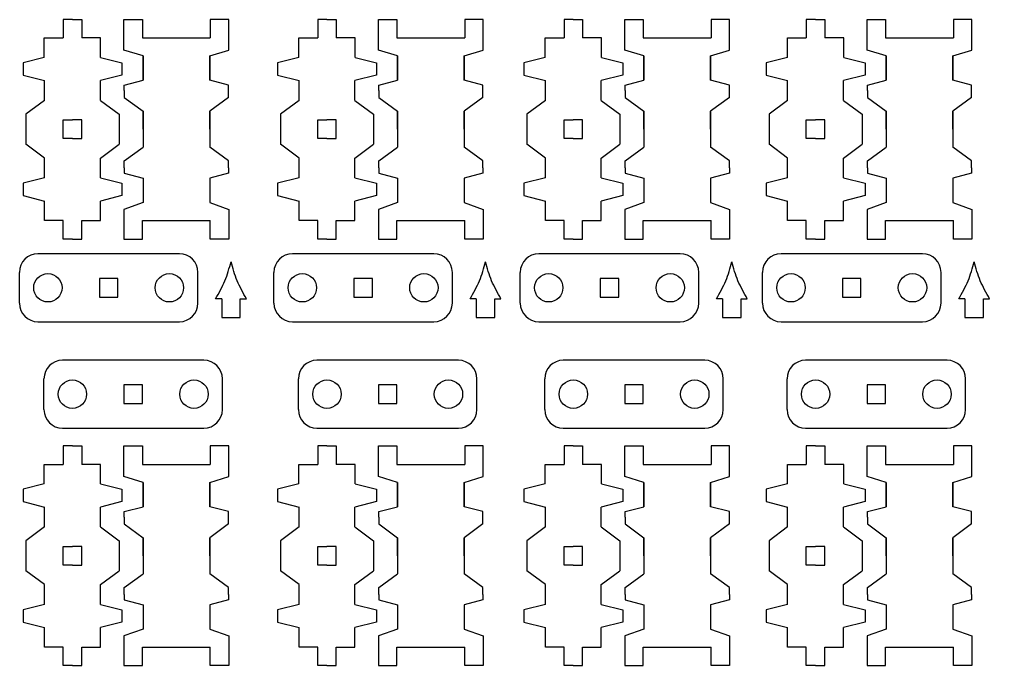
# Model space of a CAD drawing. Header units: millimetres. Extents: x 1035 to 4493, y 392 to 1491.
# Drawn here: x 4204.8 to 4362, y 1028 to 1132.7 of the extents above; entities that cross this region are included whole.
import ezdxf

# ---------------------------------------------------------------- set-up
doc = ezdxf.new("R2010")
doc.units = ezdxf.units.MM

msp = doc.modelspace()

# ---------------------------------------------------------------- linework, layer by layer
for p, q in [((4213.35, 1132.67), (4211.85, 1132.67)), ((4211.85, 1132.67), (4211.85, 1129.67)), ((4213.35, 1132.67), (4214.85, 1132.67)), ((4214.85, 1132.67), (4214.85, 1129.67)), ((4221.7, 1127.69), (4221.7, 1132.67)), ((4221.7, 1132.67), (4224.7, 1132.67)), ((4224.7, 1132.67), (4224.7, 1129.67)), ((4238.7, 1132.67), (4235.7, 1132.67)), ((4235.7, 1132.67), (4235.7, 1129.67)), ((4238.7, 1127.69), (4238.7, 1132.67)), ((4254.61, 1132.67), (4253.11, 1132.67)), ((4253.11, 1132.67), (4253.11, 1129.67)), ((4254.61, 1132.67), (4256.11, 1132.67)), ((4256.11, 1132.67), (4256.11, 1129.67)), ((4262.95, 1127.69), (4262.95, 1132.67)), ((4262.95, 1132.67), (4265.95, 1132.67)), ((4265.95, 1132.67), (4265.95, 1129.67)), ((4279.95, 1132.67), (4276.95, 1132.67)), ((4276.95, 1132.67), (4276.95, 1129.67)), ((4279.95, 1127.69), (4279.95, 1132.67)), ((4294.54, 1132.67), (4293.04, 1132.67)), ((4293.04, 1132.67), (4293.04, 1129.67)), ((4294.54, 1132.67), (4296.04, 1132.67)), ((4296.04, 1132.67), (4296.04, 1129.67)), ((4302.88, 1127.69), (4302.88, 1132.67)), ((4302.88, 1132.67), (4305.88, 1132.67)), ((4305.88, 1132.67), (4305.88, 1129.67)), ((4319.88, 1132.67), (4316.88, 1132.67)), ((4316.88, 1132.67), (4316.88, 1129.67)), ((4319.88, 1127.69), (4319.88, 1132.67)), ((4333.81, 1132.67), (4332.31, 1132.67)), ((4332.31, 1132.67), (4332.31, 1129.67)), ((4333.81, 1132.67), (4335.31, 1132.67)), ((4335.31, 1132.67), (4335.31, 1129.67)), ((4342.16, 1127.69), (4342.16, 1132.67)), ((4342.16, 1132.67), (4345.16, 1132.67)), ((4345.16, 1132.67), (4345.16, 1129.67)), ((4359.16, 1132.67), (4356.16, 1132.67)), ((4356.16, 1132.67), (4356.16, 1129.67)), ((4359.16, 1127.69), (4359.16, 1132.67)), ((4208.79, 1126.51), (4208.79, 1129.67)), ((4208.79, 1129.67), (4211.85, 1129.67)), ((4217.92, 1129.67), (4214.85, 1129.67)), ((4217.92, 1126.51), (4217.92, 1129.67)), ((4224.7, 1129.67), (4235.7, 1129.67)), ((4250.05, 1126.51), (4250.05, 1129.67)), ((4250.05, 1129.67), (4253.11, 1129.67)), ((4259.17, 1129.67), (4256.11, 1129.67)), ((4259.17, 1126.51), (4259.17, 1129.67)), ((4265.95, 1129.67), (4276.95, 1129.67)), ((4289.98, 1126.51), (4289.98, 1129.67)), ((4289.98, 1129.67), (4293.04, 1129.67)), ((4299.1, 1129.67), (4296.04, 1129.67)), ((4299.1, 1126.51), (4299.1, 1129.67)), ((4305.88, 1129.67), (4316.88, 1129.67)), ((4329.25, 1126.51), (4329.25, 1129.67)), ((4329.25, 1129.67), (4332.31, 1129.67)), ((4338.37, 1129.67), (4335.31, 1129.67)), ((4338.37, 1126.51), (4338.37, 1129.67)), ((4345.16, 1129.67), (4356.16, 1129.67)), ((4224.8, 1126.77), (4221.7, 1127.69)), ((4235.61, 1126.77), (4238.7, 1127.69)), ((4266.05, 1126.77), (4262.95, 1127.69)), ((4276.86, 1126.77), (4279.95, 1127.69)), ((4305.98, 1126.77), (4302.88, 1127.69)), ((4316.79, 1126.77), (4319.88, 1127.69)), ((4345.25, 1126.77), (4342.16, 1127.69)), ((4356.06, 1126.77), (4359.16, 1127.69)), ((4208.79, 1126.51), (4205.34, 1125.65)), ((4217.92, 1126.51), (4221.37, 1125.65)), ((4224.8, 1126.77), (4224.8, 1122.83)), ((4224.8, 1122.83), (4224.8, 1126.77)), ((4235.61, 1126.77), (4235.61, 1122.83)), ((4235.61, 1122.83), (4235.61, 1126.77)), ((4250.05, 1126.51), (4246.59, 1125.65)), ((4259.17, 1126.51), (4262.62, 1125.65)), ((4266.05, 1126.77), (4266.05, 1122.83)), ((4266.05, 1122.83), (4266.05, 1126.77)), ((4276.86, 1126.77), (4276.86, 1122.83)), ((4276.86, 1122.83), (4276.86, 1126.77)), ((4289.98, 1126.51), (4286.53, 1125.65)), ((4299.1, 1126.51), (4302.55, 1125.65)), ((4305.98, 1126.77), (4305.98, 1122.83)), ((4305.98, 1122.83), (4305.98, 1126.77)), ((4316.79, 1126.77), (4316.79, 1122.83)), ((4316.79, 1122.83), (4316.79, 1126.77)), ((4329.25, 1126.51), (4325.8, 1125.65)), ((4338.37, 1126.51), (4341.82, 1125.65)), ((4345.25, 1126.77), (4345.25, 1122.83)), ((4345.25, 1122.83), (4345.25, 1126.77)), ((4356.06, 1126.77), (4356.06, 1122.83)), ((4356.06, 1122.83), (4356.06, 1126.77)), ((4205.34, 1125.65), (4205.34, 1123.65)), ((4221.37, 1125.65), (4221.37, 1123.65)), ((4246.59, 1125.65), (4246.59, 1123.65)), ((4262.62, 1125.65), (4262.62, 1123.65)), ((4286.53, 1125.65), (4286.53, 1123.65)), ((4302.55, 1125.65), (4302.55, 1123.65)), ((4325.8, 1125.65), (4325.8, 1123.65)), ((4341.82, 1125.65), (4341.82, 1123.65)), ((4205.34, 1123.65), (4208.83, 1122.77)), ((4221.37, 1123.65), (4217.88, 1122.77)), ((4246.59, 1123.65), (4250.08, 1122.77)), ((4262.62, 1123.65), (4259.14, 1122.77)), ((4286.53, 1123.65), (4290.01, 1122.77)), ((4302.55, 1123.65), (4299.07, 1122.77)), ((4325.8, 1123.65), (4329.28, 1122.77)), ((4341.82, 1123.65), (4338.34, 1122.77)), ((4208.83, 1119.54), (4208.83, 1122.77)), ((4217.88, 1119.54), (4217.88, 1122.77)), ((4221.75, 1122.02), (4224.8, 1122.83)), ((4221.75, 1121.16), (4221.75, 1122.02)), ((4238.65, 1122.02), (4235.61, 1122.83)), ((4238.65, 1120.02), (4238.65, 1122.02)), ((4250.08, 1119.54), (4250.08, 1122.77)), ((4259.14, 1119.54), (4259.14, 1122.77)), ((4263.01, 1122.02), (4266.05, 1122.83)), ((4263.01, 1121.16), (4263.01, 1122.02)), ((4279.9, 1122.02), (4276.86, 1122.83)), ((4279.9, 1120.02), (4279.9, 1122.02)), ((4290.01, 1119.54), (4290.01, 1122.77)), ((4299.07, 1119.54), (4299.07, 1122.77)), ((4302.94, 1122.02), (4305.98, 1122.83)), ((4302.94, 1121.16), (4302.94, 1122.02)), ((4319.83, 1122.02), (4316.79, 1122.83)), ((4319.83, 1120.02), (4319.83, 1122.02)), ((4329.28, 1119.54), (4329.28, 1122.77)), ((4338.34, 1119.54), (4338.34, 1122.77)), ((4342.21, 1122.02), (4345.25, 1122.83)), ((4342.21, 1121.16), (4342.21, 1122.02)), ((4359.1, 1122.02), (4356.06, 1122.83)), ((4359.1, 1120.02), (4359.1, 1122.02)), ((4221.75, 1121.16), (4221.75, 1120.02)), ((4221.75, 1120.02), (4224.8, 1117.8)), ((4238.65, 1120.02), (4235.61, 1117.8)), ((4263.01, 1121.16), (4263.01, 1120.02)), ((4263.01, 1120.02), (4266.05, 1117.8)), ((4279.9, 1120.02), (4276.86, 1117.8)), ((4302.94, 1121.16), (4302.94, 1120.02)), ((4302.94, 1120.02), (4305.98, 1117.8)), ((4319.83, 1120.02), (4316.79, 1117.8)), ((4342.21, 1121.16), (4342.21, 1120.02)), ((4342.21, 1120.02), (4345.25, 1117.8)), ((4359.1, 1120.02), (4356.06, 1117.8)), ((4208.83, 1119.54), (4205.81, 1117.3)), ((4217.88, 1119.54), (4220.9, 1117.3)), ((4250.08, 1119.54), (4247.07, 1117.3)), ((4259.14, 1119.54), (4262.15, 1117.3)), ((4290.01, 1119.54), (4287, 1117.3)), ((4299.07, 1119.54), (4302.08, 1117.3)), ((4329.28, 1119.54), (4326.27, 1117.3)), ((4338.34, 1119.54), (4341.35, 1117.3)), ((4205.81, 1117.3), (4205.81, 1112.45)), ((4220.9, 1117.3), (4220.9, 1112.45)), ((4224.8, 1117.8), (4224.8, 1111.95)), ((4224.8, 1114.88), (4224.8, 1117.8)), ((4235.61, 1117.8), (4235.61, 1111.95)), ((4235.61, 1114.88), (4235.61, 1117.8)), ((4247.07, 1117.3), (4247.07, 1112.45)), ((4262.15, 1117.3), (4262.15, 1112.45)), ((4266.05, 1117.8), (4266.05, 1111.95)), ((4266.05, 1114.88), (4266.05, 1117.8)), ((4276.86, 1117.8), (4276.86, 1111.95)), ((4276.86, 1114.88), (4276.86, 1117.8)), ((4287, 1117.3), (4287, 1112.45)), ((4302.08, 1117.3), (4302.08, 1112.45)), ((4305.98, 1117.8), (4305.98, 1111.95)), ((4305.98, 1114.88), (4305.98, 1117.8)), ((4316.79, 1117.8), (4316.79, 1111.95)), ((4316.79, 1114.88), (4316.79, 1117.8)), ((4326.27, 1117.3), (4326.27, 1112.45)), ((4341.35, 1117.3), (4341.35, 1112.45)), ((4345.25, 1117.8), (4345.25, 1111.95)), ((4345.25, 1114.88), (4345.25, 1117.8)), ((4356.06, 1117.8), (4356.06, 1111.95)), ((4356.06, 1114.88), (4356.06, 1117.8)), ((4211.85, 1116.38), (4213.35, 1116.38)), ((4211.85, 1113.38), (4211.85, 1116.38)), ((4214.85, 1116.38), (4213.35, 1116.38)), ((4214.85, 1113.38), (4214.85, 1116.38)), ((4253.11, 1116.38), (4254.61, 1116.38)), ((4253.11, 1113.38), (4253.11, 1116.38)), ((4256.11, 1116.38), (4254.61, 1116.38)), ((4256.11, 1113.38), (4256.11, 1116.38)), ((4293.04, 1116.38), (4294.54, 1116.38)), ((4293.04, 1113.38), (4293.04, 1116.38)), ((4296.04, 1116.38), (4294.54, 1116.38)), ((4296.04, 1113.38), (4296.04, 1116.38)), ((4332.31, 1116.38), (4333.81, 1116.38)), ((4332.31, 1113.38), (4332.31, 1116.38)), ((4335.31, 1116.38), (4333.81, 1116.38)), ((4335.31, 1113.38), (4335.31, 1116.38)), ((4208.83, 1110.21), (4205.81, 1112.45)), ((4213.35, 1113.38), (4211.85, 1113.38)), ((4213.35, 1113.38), (4214.85, 1113.38)), ((4217.88, 1110.21), (4220.9, 1112.45)), ((4221.75, 1109.73), (4224.8, 1111.95)), ((4238.65, 1109.73), (4235.61, 1111.95)), ((4250.08, 1110.21), (4247.07, 1112.45)), ((4254.61, 1113.38), (4253.11, 1113.38)), ((4254.61, 1113.38), (4256.11, 1113.38)), ((4259.14, 1110.21), (4262.15, 1112.45)), ((4263.01, 1109.73), (4266.05, 1111.95)), ((4279.9, 1109.73), (4276.86, 1111.95)), ((4290.01, 1110.21), (4287, 1112.45)), ((4294.54, 1113.38), (4293.04, 1113.38)), ((4294.54, 1113.38), (4296.04, 1113.38)), ((4299.07, 1110.21), (4302.08, 1112.45)), ((4302.94, 1109.73), (4305.98, 1111.95)), ((4319.83, 1109.73), (4316.79, 1111.95)), ((4329.28, 1110.21), (4326.27, 1112.45)), ((4333.81, 1113.38), (4332.31, 1113.38)), ((4333.81, 1113.38), (4335.31, 1113.38)), ((4338.34, 1110.21), (4341.35, 1112.45)), ((4342.21, 1109.73), (4345.25, 1111.95)), ((4359.1, 1109.73), (4356.06, 1111.95)), ((4208.83, 1106.99), (4208.83, 1110.21)), ((4217.88, 1106.99), (4217.88, 1110.21)), ((4221.75, 1108.6), (4221.75, 1109.73)), ((4238.65, 1108.6), (4238.65, 1109.73)), ((4250.08, 1106.99), (4250.08, 1110.21)), ((4259.14, 1106.99), (4259.14, 1110.21)), ((4263.01, 1108.6), (4263.01, 1109.73)), ((4279.9, 1108.6), (4279.9, 1109.73)), ((4290.01, 1106.99), (4290.01, 1110.21)), ((4299.07, 1106.99), (4299.07, 1110.21)), ((4302.94, 1108.6), (4302.94, 1109.73)), ((4319.83, 1108.6), (4319.83, 1109.73)), ((4329.28, 1106.99), (4329.28, 1110.21)), ((4338.34, 1106.99), (4338.34, 1110.21)), ((4342.21, 1108.6), (4342.21, 1109.73)), ((4359.1, 1108.6), (4359.1, 1109.73)), ((4221.75, 1108.6), (4221.75, 1107.73)), ((4221.75, 1107.73), (4224.8, 1106.92)), ((4238.65, 1107.73), (4235.61, 1106.92)), ((4238.65, 1108.6), (4238.65, 1107.73)), ((4263.01, 1108.6), (4263.01, 1107.73)), ((4263.01, 1107.73), (4266.05, 1106.92)), ((4279.9, 1107.73), (4276.86, 1106.92)), ((4279.9, 1108.6), (4279.9, 1107.73)), ((4302.94, 1108.6), (4302.94, 1107.73)), ((4302.94, 1107.73), (4305.98, 1106.92)), ((4319.83, 1107.73), (4316.79, 1106.92)), ((4319.83, 1108.6), (4319.83, 1107.73)), ((4342.21, 1108.6), (4342.21, 1107.73)), ((4342.21, 1107.73), (4345.25, 1106.92)), ((4359.1, 1107.73), (4356.06, 1106.92)), ((4359.1, 1108.6), (4359.1, 1107.73)), ((4208.83, 1106.99), (4205.34, 1106.12)), ((4205.34, 1106.12), (4205.34, 1104.12)), ((4217.88, 1106.99), (4221.37, 1106.12)), ((4221.37, 1106.12), (4221.37, 1104.12)), ((4224.8, 1106.92), (4224.8, 1102.98)), ((4235.61, 1106.92), (4235.61, 1102.98)), ((4250.08, 1106.99), (4246.59, 1106.12)), ((4246.59, 1106.12), (4246.59, 1104.12)), ((4259.14, 1106.99), (4262.62, 1106.12)), ((4262.62, 1106.12), (4262.62, 1104.12)), ((4266.05, 1106.92), (4266.05, 1102.98)), ((4276.86, 1106.92), (4276.86, 1102.98)), ((4290.01, 1106.99), (4286.53, 1106.12)), ((4286.53, 1106.12), (4286.53, 1104.12)), ((4299.07, 1106.99), (4302.55, 1106.12)), ((4302.55, 1106.12), (4302.55, 1104.12)), ((4305.98, 1106.92), (4305.98, 1102.98)), ((4316.79, 1106.92), (4316.79, 1102.98)), ((4329.28, 1106.99), (4325.8, 1106.12)), ((4325.8, 1106.12), (4325.8, 1104.12)), ((4338.34, 1106.99), (4341.82, 1106.12)), ((4341.82, 1106.12), (4341.82, 1104.12)), ((4345.25, 1106.92), (4345.25, 1102.98)), ((4356.06, 1106.92), (4356.06, 1102.98)), ((4205.34, 1104.12), (4208.83, 1103.24)), ((4221.37, 1104.12), (4217.88, 1103.24)), ((4246.59, 1104.12), (4250.08, 1103.24)), ((4262.62, 1104.12), (4259.14, 1103.24)), ((4286.53, 1104.12), (4290.01, 1103.24)), ((4302.55, 1104.12), (4299.07, 1103.24)), ((4325.8, 1104.12), (4329.28, 1103.24)), ((4341.82, 1104.12), (4338.34, 1103.24)), ((4208.83, 1100.09), (4208.83, 1103.24)), ((4217.88, 1100.09), (4217.88, 1103.24)), ((4224.8, 1102.98), (4221.7, 1101.89)), ((4235.61, 1102.98), (4238.7, 1101.89)), ((4250.08, 1100.09), (4250.08, 1103.24)), ((4259.14, 1100.09), (4259.14, 1103.24)), ((4266.05, 1102.98), (4262.95, 1101.89)), ((4276.86, 1102.98), (4279.95, 1101.89)), ((4290.01, 1100.09), (4290.01, 1103.24)), ((4299.07, 1100.09), (4299.07, 1103.24)), ((4305.98, 1102.98), (4302.88, 1101.89)), ((4316.79, 1102.98), (4319.88, 1101.89)), ((4329.28, 1100.09), (4329.28, 1103.24)), ((4338.34, 1100.09), (4338.34, 1103.24)), ((4345.25, 1102.98), (4342.16, 1101.89)), ((4356.06, 1102.98), (4359.16, 1101.89)), ((4221.7, 1101.89), (4221.7, 1097.09)), ((4238.7, 1101.89), (4238.7, 1097.09)), ((4262.95, 1101.89), (4262.95, 1097.09)), ((4279.95, 1101.89), (4279.95, 1097.09)), ((4302.88, 1101.89), (4302.88, 1097.09)), ((4319.88, 1101.89), (4319.88, 1097.09)), ((4342.16, 1101.89), (4342.16, 1097.09)), ((4359.16, 1101.89), (4359.16, 1097.09)), ((4211.85, 1100.09), (4208.83, 1100.09)), ((4211.85, 1097.09), (4211.85, 1100.09)), ((4214.85, 1100.09), (4217.88, 1100.09)), ((4214.85, 1097.09), (4214.85, 1100.09)), ((4224.7, 1097.09), (4224.7, 1100.09)), ((4224.7, 1100.09), (4235.7, 1100.09)), ((4235.7, 1097.09), (4235.7, 1100.09)), ((4253.11, 1100.09), (4250.08, 1100.09)), ((4253.11, 1097.09), (4253.11, 1100.09)), ((4256.11, 1100.09), (4259.14, 1100.09)), ((4256.11, 1097.09), (4256.11, 1100.09)), ((4265.95, 1097.09), (4265.95, 1100.09)), ((4265.95, 1100.09), (4276.95, 1100.09)), ((4276.95, 1097.09), (4276.95, 1100.09)), ((4293.04, 1100.09), (4290.01, 1100.09)), ((4293.04, 1097.09), (4293.04, 1100.09)), ((4296.04, 1100.09), (4299.07, 1100.09)), ((4296.04, 1097.09), (4296.04, 1100.09)), ((4305.88, 1097.09), (4305.88, 1100.09)), ((4305.88, 1100.09), (4316.88, 1100.09)), ((4316.88, 1097.09), (4316.88, 1100.09)), ((4332.31, 1100.09), (4329.28, 1100.09)), ((4332.31, 1097.09), (4332.31, 1100.09)), ((4335.31, 1100.09), (4338.34, 1100.09)), ((4335.31, 1097.09), (4335.31, 1100.09)), ((4345.16, 1097.09), (4345.16, 1100.09)), ((4345.16, 1100.09), (4356.16, 1100.09)), ((4356.16, 1097.09), (4356.16, 1100.09)), ((4213.35, 1097.09), (4211.85, 1097.09)), ((4213.35, 1097.09), (4214.85, 1097.09)), ((4221.7, 1097.09), (4224.7, 1097.09)), ((4238.7, 1097.09), (4235.7, 1097.09)), ((4254.61, 1097.09), (4253.11, 1097.09)), ((4254.61, 1097.09), (4256.11, 1097.09)), ((4262.95, 1097.09), (4265.95, 1097.09)), ((4279.95, 1097.09), (4276.95, 1097.09)), ((4294.54, 1097.09), (4293.04, 1097.09)), ((4294.54, 1097.09), (4296.04, 1097.09)), ((4302.88, 1097.09), (4305.88, 1097.09)), ((4319.88, 1097.09), (4316.88, 1097.09)), ((4333.81, 1097.09), (4332.31, 1097.09)), ((4333.81, 1097.09), (4335.31, 1097.09)), ((4342.16, 1097.09), (4345.16, 1097.09)), ((4359.16, 1097.09), (4356.16, 1097.09)), ((4219.22, 1094.69), (4207.76, 1094.69)), ((4230.68, 1094.69), (4219.22, 1094.69)), ((4260.47, 1094.69), (4249.01, 1094.69)), ((4271.93, 1094.69), (4260.47, 1094.69)), ((4300.4, 1094.69), (4288.94, 1094.69)), ((4311.87, 1094.69), (4300.4, 1094.69)), ((4339.67, 1094.69), (4328.21, 1094.69)), ((4351.14, 1094.69), (4339.67, 1094.69)), ((4204.76, 1086.69), (4204.76, 1091.69)), ((4233.68, 1086.69), (4233.68, 1091.69)), ((4246.01, 1086.69), (4246.01, 1091.69)), ((4274.93, 1086.69), (4274.93, 1091.69)), ((4285.94, 1086.69), (4285.94, 1091.69)), ((4314.87, 1086.69), (4314.87, 1091.69)), ((4325.21, 1086.69), (4325.21, 1091.69)), ((4354.14, 1086.69), (4354.14, 1091.69)), ((4220.72, 1090.69), (4217.72, 1090.69)), ((4217.72, 1090.69), (4217.72, 1087.69)), ((4220.72, 1087.69), (4220.72, 1090.69)), ((4261.97, 1090.69), (4258.97, 1090.69)), ((4258.97, 1090.69), (4258.97, 1087.69)), ((4261.97, 1087.69), (4261.97, 1090.69)), ((4301.9, 1090.69), (4298.9, 1090.69)), ((4298.9, 1090.69), (4298.9, 1087.69)), ((4301.9, 1087.69), (4301.9, 1090.69)), ((4341.17, 1090.69), (4338.17, 1090.69)), ((4338.17, 1090.69), (4338.17, 1087.69)), ((4341.17, 1087.69), (4341.17, 1090.69)), ((4217.72, 1087.69), (4220.72, 1087.69)), ((4237.56, 1087.4), (4236.56, 1087.4)), ((4237.56, 1087.4), (4237.56, 1084.4)), ((4240.56, 1084.4), (4240.56, 1087.4)), ((4240.56, 1087.4), (4241.56, 1087.4)), ((4258.97, 1087.69), (4261.97, 1087.69)), ((4278.81, 1087.4), (4277.81, 1087.4)), ((4278.81, 1087.4), (4278.81, 1084.4)), ((4281.81, 1084.4), (4281.81, 1087.4)), ((4281.81, 1087.4), (4282.81, 1087.4)), ((4298.9, 1087.69), (4301.9, 1087.69)), ((4318.74, 1087.4), (4317.74, 1087.4)), ((4318.74, 1087.4), (4318.74, 1084.4)), ((4321.74, 1084.4), (4321.74, 1087.4)), ((4321.74, 1087.4), (4322.74, 1087.4)), ((4338.17, 1087.69), (4341.17, 1087.69)), ((4358.02, 1087.4), (4357.02, 1087.4)), ((4358.02, 1087.4), (4358.02, 1084.4)), ((4361.02, 1084.4), (4361.02, 1087.4)), ((4361.02, 1087.4), (4362.02, 1087.4)), ((4207.76, 1083.69), (4230.68, 1083.69)), ((4237.56, 1084.4), (4240.56, 1084.4)), ((4249.01, 1083.69), (4271.93, 1083.69)), ((4278.81, 1084.4), (4281.81, 1084.4)), ((4288.94, 1083.69), (4311.87, 1083.69)), ((4318.74, 1084.4), (4321.74, 1084.4)), ((4328.21, 1083.69), (4351.14, 1083.69)), ((4358.02, 1084.4), (4361.02, 1084.4)), ((4223.2, 1077.45), (4211.74, 1077.45)), ((4234.66, 1077.45), (4223.2, 1077.45)), ((4264.45, 1077.45), (4252.99, 1077.45)), ((4275.92, 1077.45), (4264.45, 1077.45)), ((4304.38, 1077.45), (4292.92, 1077.45)), ((4315.85, 1077.45), (4304.38, 1077.45)), ((4343.66, 1077.45), (4332.19, 1077.45)), ((4355.12, 1077.45), (4343.66, 1077.45)), ((4208.74, 1069.45), (4208.74, 1074.45)), ((4237.66, 1069.45), (4237.66, 1074.45)), ((4249.99, 1069.45), (4249.99, 1074.45)), ((4278.92, 1069.45), (4278.92, 1074.45)), ((4289.92, 1069.45), (4289.92, 1074.45)), ((4318.85, 1069.45), (4318.85, 1074.45)), ((4329.19, 1069.45), (4329.19, 1074.45)), ((4358.12, 1069.45), (4358.12, 1074.45)), ((4224.7, 1073.45), (4221.7, 1073.45)), ((4221.7, 1073.45), (4221.7, 1070.45)), ((4224.7, 1070.45), (4224.7, 1073.45)), ((4265.95, 1073.45), (4262.95, 1073.45)), ((4262.95, 1073.45), (4262.95, 1070.45)), ((4265.95, 1070.45), (4265.95, 1073.45)), ((4305.88, 1073.45), (4302.88, 1073.45)), ((4302.88, 1073.45), (4302.88, 1070.45)), ((4305.88, 1070.45), (4305.88, 1073.45)), ((4345.16, 1073.45), (4342.16, 1073.45)), ((4342.16, 1073.45), (4342.16, 1070.45)), ((4345.16, 1070.45), (4345.16, 1073.45)), ((4221.7, 1070.45), (4224.7, 1070.45)), ((4262.95, 1070.45), (4265.95, 1070.45)), ((4302.88, 1070.45), (4305.88, 1070.45)), ((4342.16, 1070.45), (4345.16, 1070.45)), ((4211.74, 1066.45), (4234.66, 1066.45)), ((4252.99, 1066.45), (4275.92, 1066.45)), ((4292.92, 1066.45), (4315.85, 1066.45)), ((4332.19, 1066.45), (4355.12, 1066.45)), ((4213.35, 1063.56), (4211.85, 1063.56)), ((4211.85, 1063.56), (4211.85, 1060.56)), ((4213.35, 1063.56), (4214.85, 1063.56)), ((4214.85, 1063.56), (4214.85, 1060.56)), ((4221.7, 1058.59), (4221.7, 1063.56)), ((4221.7, 1063.56), (4224.7, 1063.56)), ((4224.7, 1063.56), (4224.7, 1060.56)), ((4238.7, 1063.56), (4235.7, 1063.56)), ((4235.7, 1063.56), (4235.7, 1060.56)), ((4238.7, 1058.59), (4238.7, 1063.56)), ((4254.61, 1063.56), (4253.11, 1063.56)), ((4253.11, 1063.56), (4253.11, 1060.56)), ((4254.61, 1063.56), (4256.11, 1063.56)), ((4256.11, 1063.56), (4256.11, 1060.56)), ((4262.95, 1058.59), (4262.95, 1063.56)), ((4262.95, 1063.56), (4265.95, 1063.56)), ((4265.95, 1063.56), (4265.95, 1060.56)), ((4279.95, 1063.56), (4276.95, 1063.56)), ((4276.95, 1063.56), (4276.95, 1060.56)), ((4279.95, 1058.59), (4279.95, 1063.56)), ((4294.54, 1063.56), (4293.04, 1063.56)), ((4293.04, 1063.56), (4293.04, 1060.56)), ((4294.54, 1063.56), (4296.04, 1063.56)), ((4296.04, 1063.56), (4296.04, 1060.56)), ((4302.88, 1058.59), (4302.88, 1063.56)), ((4302.88, 1063.56), (4305.88, 1063.56)), ((4305.88, 1063.56), (4305.88, 1060.56)), ((4319.88, 1063.56), (4316.88, 1063.56)), ((4316.88, 1063.56), (4316.88, 1060.56)), ((4319.88, 1058.59), (4319.88, 1063.56)), ((4333.81, 1063.56), (4332.31, 1063.56)), ((4332.31, 1063.56), (4332.31, 1060.56)), ((4333.81, 1063.56), (4335.31, 1063.56)), ((4335.31, 1063.56), (4335.31, 1060.56)), ((4342.16, 1058.59), (4342.16, 1063.56)), ((4342.16, 1063.56), (4345.16, 1063.56)), ((4345.16, 1063.56), (4345.16, 1060.56)), ((4359.16, 1063.56), (4356.16, 1063.56)), ((4356.16, 1063.56), (4356.16, 1060.56)), ((4359.16, 1058.59), (4359.16, 1063.56)), ((4208.79, 1057.4), (4208.79, 1060.56)), ((4208.79, 1060.56), (4211.85, 1060.56)), ((4217.92, 1060.56), (4214.85, 1060.56)), ((4217.92, 1057.4), (4217.92, 1060.56)), ((4224.7, 1060.56), (4235.7, 1060.56)), ((4250.05, 1057.4), (4250.05, 1060.56)), ((4250.05, 1060.56), (4253.11, 1060.56)), ((4259.17, 1060.56), (4256.11, 1060.56)), ((4259.17, 1057.4), (4259.17, 1060.56)), ((4265.95, 1060.56), (4276.95, 1060.56)), ((4289.98, 1057.4), (4289.98, 1060.56)), ((4289.98, 1060.56), (4293.04, 1060.56)), ((4299.1, 1060.56), (4296.04, 1060.56)), ((4299.1, 1057.4), (4299.1, 1060.56)), ((4305.88, 1060.56), (4316.88, 1060.56)), ((4329.25, 1057.4), (4329.25, 1060.56)), ((4329.25, 1060.56), (4332.31, 1060.56)), ((4338.37, 1060.56), (4335.31, 1060.56)), ((4338.37, 1057.4), (4338.37, 1060.56)), ((4345.16, 1060.56), (4356.16, 1060.56)), ((4224.8, 1057.66), (4221.7, 1058.59)), ((4235.61, 1057.66), (4238.7, 1058.59)), ((4266.05, 1057.66), (4262.95, 1058.59)), ((4276.86, 1057.66), (4279.95, 1058.59)), ((4305.98, 1057.66), (4302.88, 1058.59)), ((4316.79, 1057.66), (4319.88, 1058.59)), ((4345.25, 1057.66), (4342.16, 1058.59)), ((4356.06, 1057.66), (4359.16, 1058.59)), ((4208.79, 1057.4), (4205.34, 1056.55)), ((4217.92, 1057.4), (4221.37, 1056.55)), ((4224.8, 1057.66), (4224.8, 1053.72)), ((4224.8, 1053.72), (4224.8, 1057.66)), ((4235.61, 1057.66), (4235.61, 1053.72)), ((4235.61, 1053.72), (4235.61, 1057.66)), ((4250.05, 1057.4), (4246.59, 1056.55)), ((4259.17, 1057.4), (4262.62, 1056.55)), ((4266.05, 1057.66), (4266.05, 1053.72)), ((4266.05, 1053.72), (4266.05, 1057.66)), ((4276.86, 1057.66), (4276.86, 1053.72)), ((4276.86, 1053.72), (4276.86, 1057.66)), ((4289.98, 1057.4), (4286.53, 1056.55)), ((4299.1, 1057.4), (4302.55, 1056.55)), ((4305.98, 1057.66), (4305.98, 1053.72)), ((4305.98, 1053.72), (4305.98, 1057.66)), ((4316.79, 1057.66), (4316.79, 1053.72)), ((4316.79, 1053.72), (4316.79, 1057.66)), ((4329.25, 1057.4), (4325.8, 1056.55)), ((4338.37, 1057.4), (4341.82, 1056.55)), ((4345.25, 1057.66), (4345.25, 1053.72)), ((4345.25, 1053.72), (4345.25, 1057.66)), ((4356.06, 1057.66), (4356.06, 1053.72)), ((4356.06, 1053.72), (4356.06, 1057.66)), ((4205.34, 1056.55), (4205.34, 1054.55)), ((4221.37, 1056.55), (4221.37, 1054.55)), ((4246.59, 1056.55), (4246.59, 1054.55)), ((4262.62, 1056.55), (4262.62, 1054.55)), ((4286.53, 1056.55), (4286.53, 1054.55)), ((4302.55, 1056.55), (4302.55, 1054.55)), ((4325.8, 1056.55), (4325.8, 1054.55)), ((4341.82, 1056.55), (4341.82, 1054.55)), ((4205.34, 1054.55), (4208.83, 1053.67)), ((4208.83, 1050.44), (4208.83, 1053.67)), ((4221.37, 1054.55), (4217.88, 1053.67)), ((4217.88, 1050.44), (4217.88, 1053.67)), ((4221.75, 1052.92), (4224.8, 1053.72)), ((4238.65, 1052.92), (4235.61, 1053.72)), ((4246.59, 1054.55), (4250.08, 1053.67)), ((4250.08, 1050.44), (4250.08, 1053.67)), ((4262.62, 1054.55), (4259.14, 1053.67)), ((4259.14, 1050.44), (4259.14, 1053.67)), ((4263.01, 1052.92), (4266.05, 1053.72)), ((4279.9, 1052.92), (4276.86, 1053.72)), ((4286.53, 1054.55), (4290.01, 1053.67)), ((4290.01, 1050.44), (4290.01, 1053.67)), ((4302.55, 1054.55), (4299.07, 1053.67)), ((4299.07, 1050.44), (4299.07, 1053.67)), ((4302.94, 1052.92), (4305.98, 1053.72)), ((4319.83, 1052.92), (4316.79, 1053.72)), ((4325.8, 1054.55), (4329.28, 1053.67)), ((4329.28, 1050.44), (4329.28, 1053.67)), ((4341.82, 1054.55), (4338.34, 1053.67)), ((4338.34, 1050.44), (4338.34, 1053.67)), ((4342.21, 1052.92), (4345.25, 1053.72)), ((4359.1, 1052.92), (4356.06, 1053.72)), ((4221.75, 1052.05), (4221.75, 1052.92)), ((4238.65, 1050.92), (4238.65, 1052.92)), ((4263.01, 1052.05), (4263.01, 1052.92)), ((4279.9, 1050.92), (4279.9, 1052.92)), ((4302.94, 1052.05), (4302.94, 1052.92)), ((4319.83, 1050.92), (4319.83, 1052.92)), ((4342.21, 1052.05), (4342.21, 1052.92)), ((4359.1, 1050.92), (4359.1, 1052.92)), ((4221.75, 1052.05), (4221.75, 1050.92)), ((4221.75, 1050.92), (4224.8, 1048.7)), ((4238.65, 1050.92), (4235.61, 1048.7)), ((4263.01, 1052.05), (4263.01, 1050.92)), ((4263.01, 1050.92), (4266.05, 1048.7)), ((4279.9, 1050.92), (4276.86, 1048.7)), ((4302.94, 1052.05), (4302.94, 1050.92)), ((4302.94, 1050.92), (4305.98, 1048.7)), ((4319.83, 1050.92), (4316.79, 1048.7)), ((4342.21, 1052.05), (4342.21, 1050.92)), ((4342.21, 1050.92), (4345.25, 1048.7)), ((4359.1, 1050.92), (4356.06, 1048.7)), ((4208.83, 1050.44), (4205.81, 1048.2)), ((4217.88, 1050.44), (4220.9, 1048.2)), ((4250.08, 1050.44), (4247.07, 1048.2)), ((4259.14, 1050.44), (4262.15, 1048.2)), ((4290.01, 1050.44), (4287, 1048.2)), ((4299.07, 1050.44), (4302.08, 1048.2)), ((4329.28, 1050.44), (4326.27, 1048.2)), ((4338.34, 1050.44), (4341.35, 1048.2)), ((4205.81, 1048.2), (4205.81, 1043.34)), ((4220.9, 1048.2), (4220.9, 1043.34)), ((4224.8, 1048.7), (4224.8, 1042.85)), ((4224.8, 1045.77), (4224.8, 1048.7)), ((4235.61, 1048.7), (4235.61, 1042.85)), ((4235.61, 1045.77), (4235.61, 1048.7)), ((4247.07, 1048.2), (4247.07, 1043.34)), ((4262.15, 1048.2), (4262.15, 1043.34)), ((4266.05, 1048.7), (4266.05, 1042.85)), ((4266.05, 1045.77), (4266.05, 1048.7)), ((4276.86, 1048.7), (4276.86, 1042.85)), ((4276.86, 1045.77), (4276.86, 1048.7)), ((4287, 1048.2), (4287, 1043.34)), ((4302.08, 1048.2), (4302.08, 1043.34)), ((4305.98, 1048.7), (4305.98, 1042.85)), ((4305.98, 1045.77), (4305.98, 1048.7)), ((4316.79, 1048.7), (4316.79, 1042.85)), ((4316.79, 1045.77), (4316.79, 1048.7)), ((4326.27, 1048.2), (4326.27, 1043.34)), ((4341.35, 1048.2), (4341.35, 1043.34)), ((4345.25, 1048.7), (4345.25, 1042.85)), ((4345.25, 1045.77), (4345.25, 1048.7)), ((4356.06, 1048.7), (4356.06, 1042.85)), ((4356.06, 1045.77), (4356.06, 1048.7)), ((4211.85, 1047.27), (4213.35, 1047.27)), ((4211.85, 1044.27), (4211.85, 1047.27)), ((4214.85, 1047.27), (4213.35, 1047.27)), ((4214.85, 1044.27), (4214.85, 1047.27)), ((4253.11, 1047.27), (4254.61, 1047.27)), ((4253.11, 1044.27), (4253.11, 1047.27)), ((4256.11, 1047.27), (4254.61, 1047.27)), ((4256.11, 1044.27), (4256.11, 1047.27)), ((4293.04, 1047.27), (4294.54, 1047.27)), ((4293.04, 1044.27), (4293.04, 1047.27)), ((4296.04, 1047.27), (4294.54, 1047.27)), ((4296.04, 1044.27), (4296.04, 1047.27)), ((4332.31, 1047.27), (4333.81, 1047.27)), ((4332.31, 1044.27), (4332.31, 1047.27)), ((4335.31, 1047.27), (4333.81, 1047.27)), ((4335.31, 1044.27), (4335.31, 1047.27)), ((4213.35, 1044.27), (4211.85, 1044.27)), ((4213.35, 1044.27), (4214.85, 1044.27)), ((4254.61, 1044.27), (4253.11, 1044.27)), ((4254.61, 1044.27), (4256.11, 1044.27)), ((4294.54, 1044.27), (4293.04, 1044.27)), ((4294.54, 1044.27), (4296.04, 1044.27)), ((4333.81, 1044.27), (4332.31, 1044.27)), ((4333.81, 1044.27), (4335.31, 1044.27)), ((4208.83, 1041.11), (4205.81, 1043.34)), ((4217.88, 1041.11), (4220.9, 1043.34)), ((4221.75, 1040.63), (4224.8, 1042.85)), ((4238.65, 1040.63), (4235.61, 1042.85)), ((4250.08, 1041.11), (4247.07, 1043.34)), ((4259.14, 1041.11), (4262.15, 1043.34)), ((4263.01, 1040.63), (4266.05, 1042.85)), ((4279.9, 1040.63), (4276.86, 1042.85)), ((4290.01, 1041.11), (4287, 1043.34)), ((4299.07, 1041.11), (4302.08, 1043.34)), ((4302.94, 1040.63), (4305.98, 1042.85)), ((4319.83, 1040.63), (4316.79, 1042.85)), ((4329.28, 1041.11), (4326.27, 1043.34)), ((4338.34, 1041.11), (4341.35, 1043.34)), ((4342.21, 1040.63), (4345.25, 1042.85)), ((4359.1, 1040.63), (4356.06, 1042.85)), ((4208.83, 1037.88), (4208.83, 1041.11)), ((4217.88, 1037.88), (4217.88, 1041.11)), ((4250.08, 1037.88), (4250.08, 1041.11)), ((4259.14, 1037.88), (4259.14, 1041.11)), ((4290.01, 1037.88), (4290.01, 1041.11)), ((4299.07, 1037.88), (4299.07, 1041.11)), ((4329.28, 1037.88), (4329.28, 1041.11)), ((4338.34, 1037.88), (4338.34, 1041.11)), ((4221.75, 1039.49), (4221.75, 1040.63)), ((4221.75, 1039.49), (4221.75, 1038.62)), ((4238.65, 1039.49), (4238.65, 1040.63)), ((4238.65, 1039.49), (4238.65, 1038.62)), ((4263.01, 1039.49), (4263.01, 1040.63)), ((4263.01, 1039.49), (4263.01, 1038.62)), ((4279.9, 1039.49), (4279.9, 1040.63)), ((4279.9, 1039.49), (4279.9, 1038.62)), ((4302.94, 1039.49), (4302.94, 1040.63)), ((4302.94, 1039.49), (4302.94, 1038.62)), ((4319.83, 1039.49), (4319.83, 1040.63)), ((4319.83, 1039.49), (4319.83, 1038.62)), ((4342.21, 1039.49), (4342.21, 1040.63)), ((4342.21, 1039.49), (4342.21, 1038.62)), ((4359.1, 1039.49), (4359.1, 1040.63)), ((4359.1, 1039.49), (4359.1, 1038.62)), ((4221.75, 1038.62), (4224.8, 1037.82)), ((4238.65, 1038.62), (4235.61, 1037.82)), ((4263.01, 1038.62), (4266.05, 1037.82)), ((4279.9, 1038.62), (4276.86, 1037.82)), ((4302.94, 1038.62), (4305.98, 1037.82)), ((4319.83, 1038.62), (4316.79, 1037.82)), ((4342.21, 1038.62), (4345.25, 1037.82)), ((4359.1, 1038.62), (4356.06, 1037.82)), ((4208.83, 1037.88), (4205.34, 1037.02)), ((4205.34, 1037.02), (4205.34, 1035.02)), ((4217.88, 1037.88), (4221.37, 1037.02)), ((4221.37, 1037.02), (4221.37, 1035.02)), ((4224.8, 1037.82), (4224.8, 1033.88)), ((4235.61, 1037.82), (4235.61, 1033.88)), ((4250.08, 1037.88), (4246.59, 1037.02)), ((4246.59, 1037.02), (4246.59, 1035.02)), ((4259.14, 1037.88), (4262.62, 1037.02)), ((4262.62, 1037.02), (4262.62, 1035.02)), ((4266.05, 1037.82), (4266.05, 1033.88)), ((4276.86, 1037.82), (4276.86, 1033.88)), ((4290.01, 1037.88), (4286.53, 1037.02)), ((4286.53, 1037.02), (4286.53, 1035.02)), ((4299.07, 1037.88), (4302.55, 1037.02)), ((4302.55, 1037.02), (4302.55, 1035.02)), ((4305.98, 1037.82), (4305.98, 1033.88)), ((4316.79, 1037.82), (4316.79, 1033.88)), ((4329.28, 1037.88), (4325.8, 1037.02)), ((4325.8, 1037.02), (4325.8, 1035.02)), ((4338.34, 1037.88), (4341.82, 1037.02)), ((4341.82, 1037.02), (4341.82, 1035.02)), ((4345.25, 1037.82), (4345.25, 1033.88)), ((4356.06, 1037.82), (4356.06, 1033.88)), ((4205.34, 1035.02), (4208.83, 1034.14)), ((4221.37, 1035.02), (4217.88, 1034.14)), ((4246.59, 1035.02), (4250.08, 1034.14)), ((4262.62, 1035.02), (4259.14, 1034.14)), ((4286.53, 1035.02), (4290.01, 1034.14)), ((4302.55, 1035.02), (4299.07, 1034.14)), ((4325.8, 1035.02), (4329.28, 1034.14)), ((4341.82, 1035.02), (4338.34, 1034.14)), ((4208.83, 1030.98), (4208.83, 1034.14)), ((4217.88, 1030.98), (4217.88, 1034.14)), ((4224.8, 1033.88), (4221.7, 1032.78)), ((4235.61, 1033.88), (4238.7, 1032.78)), ((4250.08, 1030.98), (4250.08, 1034.14)), ((4259.14, 1030.98), (4259.14, 1034.14)), ((4266.05, 1033.88), (4262.95, 1032.78)), ((4276.86, 1033.88), (4279.95, 1032.78)), ((4290.01, 1030.98), (4290.01, 1034.14)), ((4299.07, 1030.98), (4299.07, 1034.14)), ((4305.98, 1033.88), (4302.88, 1032.78)), ((4316.79, 1033.88), (4319.88, 1032.78)), ((4329.28, 1030.98), (4329.28, 1034.14)), ((4338.34, 1030.98), (4338.34, 1034.14)), ((4345.25, 1033.88), (4342.16, 1032.78)), ((4356.06, 1033.88), (4359.16, 1032.78)), ((4221.7, 1032.78), (4221.7, 1027.98)), ((4238.7, 1032.78), (4238.7, 1027.98)), ((4262.95, 1032.78), (4262.95, 1027.98)), ((4279.95, 1032.78), (4279.95, 1027.98)), ((4302.88, 1032.78), (4302.88, 1027.98)), ((4319.88, 1032.78), (4319.88, 1027.98)), ((4342.16, 1032.78), (4342.16, 1027.98)), ((4359.16, 1032.78), (4359.16, 1027.98)), ((4211.85, 1030.98), (4208.83, 1030.98)), ((4211.85, 1027.98), (4211.85, 1030.98)), ((4214.85, 1030.98), (4217.88, 1030.98)), ((4214.85, 1027.98), (4214.85, 1030.98)), ((4224.7, 1027.98), (4224.7, 1030.98)), ((4224.7, 1030.98), (4235.7, 1030.98)), ((4235.7, 1027.98), (4235.7, 1030.98)), ((4253.11, 1030.98), (4250.08, 1030.98)), ((4253.11, 1027.98), (4253.11, 1030.98)), ((4256.11, 1030.98), (4259.14, 1030.98)), ((4256.11, 1027.98), (4256.11, 1030.98)), ((4265.95, 1027.98), (4265.95, 1030.98)), ((4265.95, 1030.98), (4276.95, 1030.98)), ((4276.95, 1027.98), (4276.95, 1030.98)), ((4293.04, 1030.98), (4290.01, 1030.98)), ((4293.04, 1027.98), (4293.04, 1030.98)), ((4296.04, 1030.98), (4299.07, 1030.98)), ((4296.04, 1027.98), (4296.04, 1030.98)), ((4305.88, 1027.98), (4305.88, 1030.98)), ((4305.88, 1030.98), (4316.88, 1030.98)), ((4316.88, 1027.98), (4316.88, 1030.98)), ((4332.31, 1030.98), (4329.28, 1030.98)), ((4332.31, 1027.98), (4332.31, 1030.98)), ((4335.31, 1030.98), (4338.34, 1030.98)), ((4335.31, 1027.98), (4335.31, 1030.98)), ((4345.16, 1027.98), (4345.16, 1030.98)), ((4345.16, 1030.98), (4356.16, 1030.98)), ((4356.16, 1027.98), (4356.16, 1030.98)), ((4213.35, 1027.98), (4211.85, 1027.98)), ((4213.35, 1027.98), (4214.85, 1027.98)), ((4221.7, 1027.98), (4224.7, 1027.98)), ((4238.7, 1027.98), (4235.7, 1027.98)), ((4254.61, 1027.98), (4253.11, 1027.98)), ((4254.61, 1027.98), (4256.11, 1027.98)), ((4262.95, 1027.98), (4265.95, 1027.98)), ((4279.95, 1027.98), (4276.95, 1027.98)), ((4294.54, 1027.98), (4293.04, 1027.98)), ((4294.54, 1027.98), (4296.04, 1027.98)), ((4302.88, 1027.98), (4305.88, 1027.98)), ((4319.88, 1027.98), (4316.88, 1027.98)), ((4333.81, 1027.98), (4332.31, 1027.98)), ((4333.81, 1027.98), (4335.31, 1027.98)), ((4342.16, 1027.98), (4345.16, 1027.98)), ((4359.16, 1027.98), (4356.16, 1027.98))]:
    msp.add_line(p, q)
for centre in [(4209.37, 1089.19), (4229.07, 1089.19), (4250.62, 1089.19), (4270.32, 1089.19), (4290.56, 1089.19), (4310.25, 1089.19), (4329.83, 1089.19), (4349.52, 1089.19), (4213.35, 1071.95), (4233.05, 1071.95), (4254.61, 1071.95), (4274.3, 1071.95), (4294.54, 1071.95), (4314.23, 1071.95), (4333.81, 1071.95), (4353.5, 1071.95)]:
    msp.add_circle(centre, 2.3)
for centre, start, end in [((4207.76, 1091.69), 90, 180), ((4230.68, 1091.69), 0, 90), ((4249.01, 1091.69), 90, 180), ((4271.93, 1091.69), 0, 90), ((4288.94, 1091.69), 90, 180), ((4311.87, 1091.69), 0, 90), ((4328.21, 1091.69), 90, 180), ((4351.14, 1091.69), 0, 90), ((4207.76, 1086.69), 180, 270), ((4230.68, 1086.69), 270, 0), ((4249.01, 1086.69), 180, 270), ((4271.93, 1086.69), 270, 0), ((4288.94, 1086.69), 180, 270), ((4311.87, 1086.69), 270, 0), ((4328.21, 1086.69), 180, 270), ((4351.14, 1086.69), 270, 0), ((4211.74, 1074.45), 90, 180), ((4234.66, 1074.45), 0, 90), ((4252.99, 1074.45), 90, 180), ((4275.92, 1074.45), 0, 90), ((4292.92, 1074.45), 90, 180), ((4315.85, 1074.45), 0, 90), ((4332.19, 1074.45), 90, 180), ((4355.12, 1074.45), 0, 90), ((4211.74, 1069.45), 180, 270), ((4234.66, 1069.45), 270, 0), ((4252.99, 1069.45), 180, 270), ((4275.92, 1069.45), 270, 0), ((4292.92, 1069.45), 180, 270), ((4315.85, 1069.45), 270, 0), ((4332.19, 1069.45), 180, 270), ((4355.12, 1069.45), 270, 0)]:
    msp.add_arc(centre, 3, start, end)
for points in [[(4236.56, 1087.4), (4237.11, 1088.36), (4238.18, 1090.26), (4238.77, 1092.36), (4239.06, 1093.4)], [(4241.56, 1087.4), (4241.02, 1088.36), (4239.94, 1090.26), (4239.35, 1092.36), (4239.06, 1093.4)], [(4277.81, 1087.4), (4278.36, 1088.36), (4279.44, 1090.26), (4280.02, 1092.36), (4280.31, 1093.4)], [(4282.81, 1087.4), (4282.27, 1088.36), (4281.19, 1090.26), (4280.6, 1092.36), (4280.31, 1093.4)], [(4317.74, 1087.4), (4318.29, 1088.36), (4319.37, 1090.26), (4319.95, 1092.36), (4320.24, 1093.4)], [(4322.74, 1087.4), (4322.2, 1088.36), (4321.12, 1090.26), (4320.53, 1092.36), (4320.24, 1093.4)], [(4357.02, 1087.4), (4357.56, 1088.36), (4358.64, 1090.26), (4359.23, 1092.36), (4359.52, 1093.4)], [(4362.02, 1087.4), (4361.47, 1088.36), (4360.39, 1090.26), (4359.81, 1092.36), (4359.52, 1093.4)]]:
    msp.add_open_spline(points, degree=3, knots=[0, 0, 0, 0, 3.305007, 6.521572, 6.521572, 6.521572, 6.521572])

doc.saveas('drawing.dxf')
